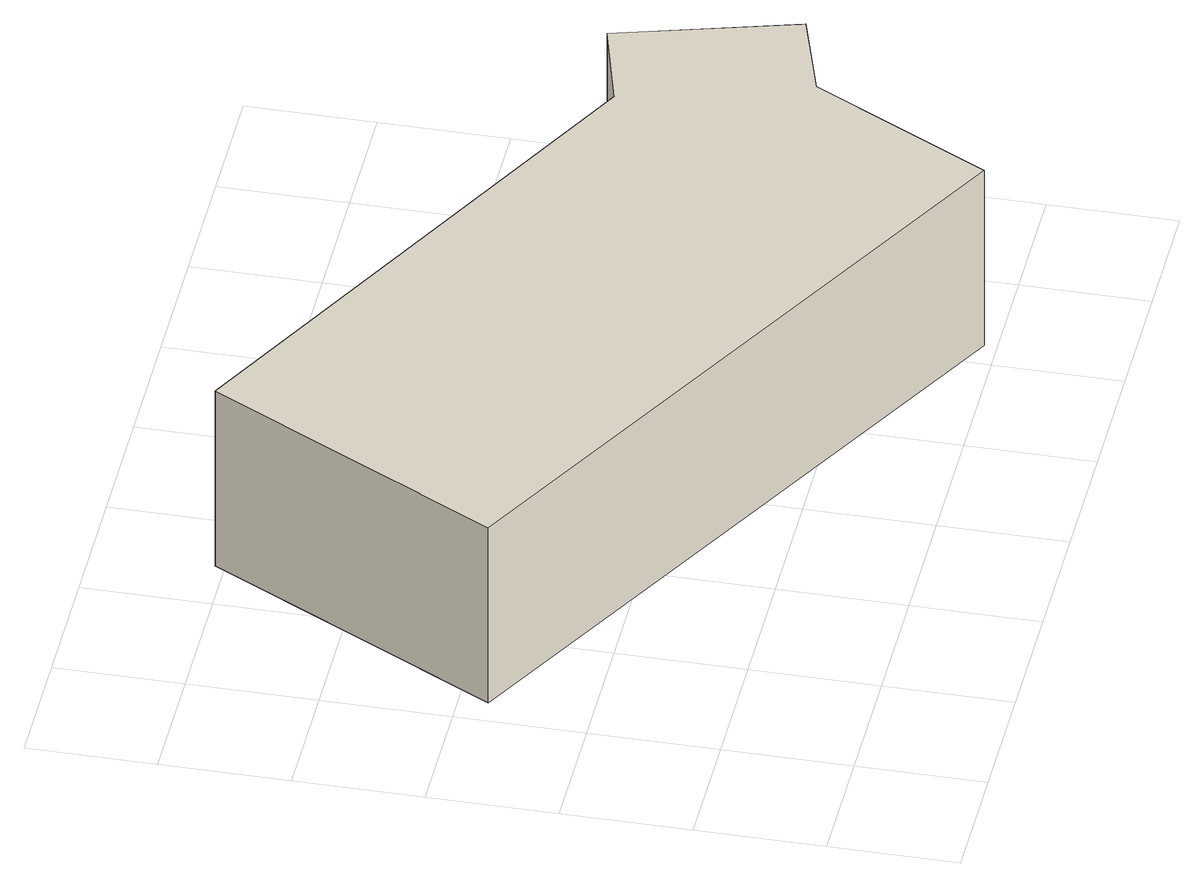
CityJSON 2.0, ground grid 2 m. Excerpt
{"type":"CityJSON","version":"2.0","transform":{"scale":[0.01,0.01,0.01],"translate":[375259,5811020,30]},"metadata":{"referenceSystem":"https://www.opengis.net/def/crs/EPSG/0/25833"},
"CityObjects":{
"building1":{"type":"Building","attributes":{"name":"Rettungsstation","Gemeindeschluessel":"11000006","BezugspunktDach":"2200","function":"31001_3070","measuredHeight":3.2,"storeysAboveGround":1},"address":[{"country":"Germany","locality":"Berlin","thoroughfareNumber":"8144","thoroughfareName":"Großer Wannsee"}],"geometry":[{"type":"Solid","lod":"1","boundaries":[[[[0,1,2,3,4,5,6]],[[7,8,9,10,11,12,13]],[[7,13,6,5]],[[8,7,5,4]],[[9,8,4,3]],[[10,9,3,2]],[[11,10,2,1]],[[12,11,1,0]],[[13,12,0,6]]]]}]}
},
"vertices":[
[1046,20,385],[1198,302,385],[1344,348,385],[1264,628,385],[1115,587,385],[293,1015,385],[45,556,385],[293,1015,65],[1115,587,65],[1264,628,65],[1344,348,65],[1198,302,65],[1046,20,65],[45,556,65]
]}
